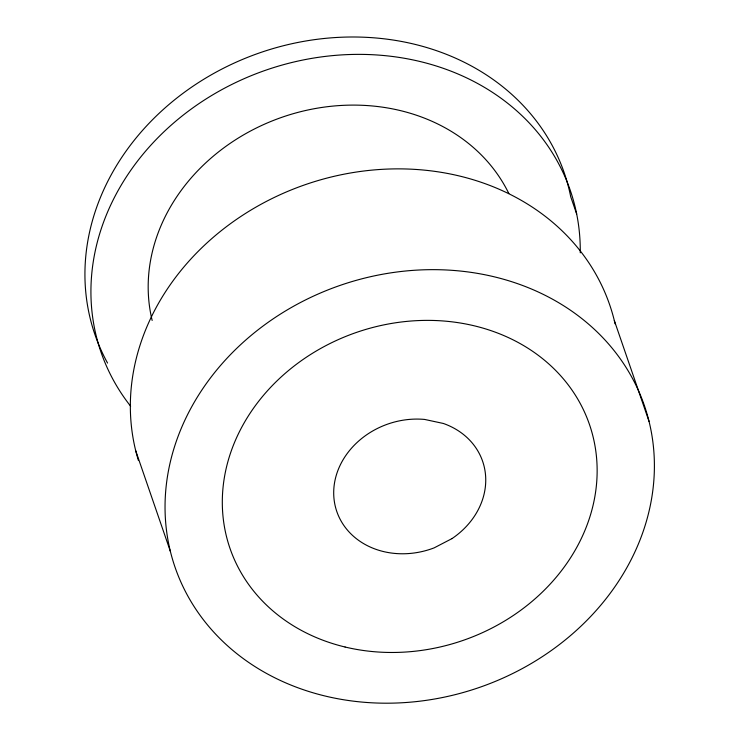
<?xml version="1.0" encoding="UTF-8"?>
<svg xmlns="http://www.w3.org/2000/svg" width="740" height="740" viewBox="0 0 740 740"><rect width="100%" height="100%" fill="white"/><g stroke="black" fill="none" stroke-linecap="round" stroke-linejoin="round"><path stroke-width="1.11" d="M614.33 320.587L649.035 421.375A248.196 212.741 -19 0 1 334.203 698.033A248.196 212.741 -19 0 1 245.93 339.873A248.196 212.741 -19 0 1 649.035 421.375M576.682 214.045L570.697 196.674A248.196 212.741 -19 0 0 256.725 53.891A248.196 212.741 -19 0 0 107.55 363.053M135.707 450.697L170.413 551.485M138.417 460.502A248.196 212.741 -19 0 1 320.244 179.922A248.196 212.741 -19 0 1 615.107 323.88M152.162 320.457A190.106 162.957 -19 0 1 280.432 117.808A190.106 162.957 -19 0 1 508.87 193.593M130.629 406.214A248.196 212.741 -19 0 1 267.112 69.727A248.196 212.741 -19 0 1 580.262 252.821M451.955 538.627L434.149 547.868A77.117 66.1 -19 0 1 333.86 497.178A77.117 66.1 -19 0 1 424.566 419.423L443.353 423.465A77.117 66.1 -19 0 1 451.955 538.627M345.071 647.01A190.106 162.957 -19 0 0 594.396 442.714A190.106 162.957 -19 0 0 289.701 369.556A190.106 162.957 -19 0 0 345.071 647.01"/></g></svg>
